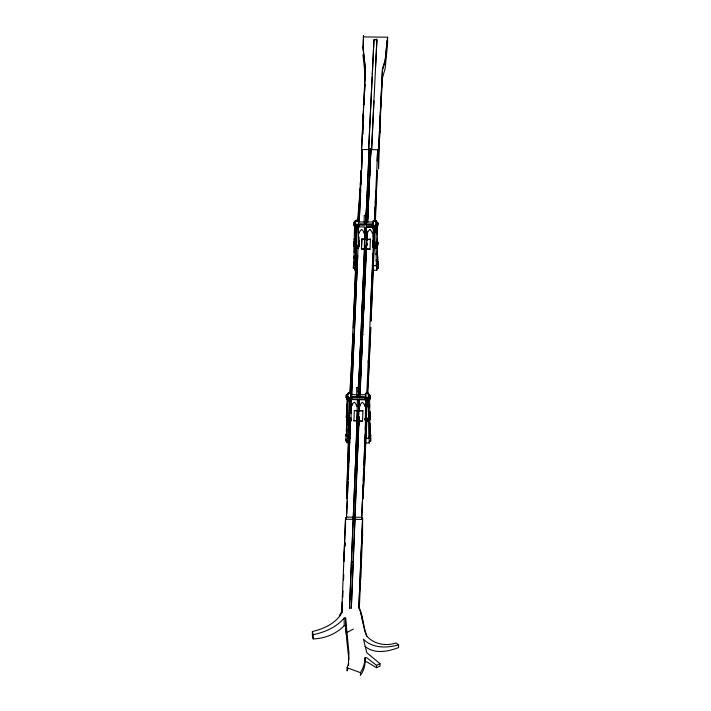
<?xml version="1.0" encoding="UTF-8"?>
<svg xmlns="http://www.w3.org/2000/svg" width="711" height="711" viewBox="0 0 711 711"><rect width="100%" height="100%" fill="white"/><g stroke="black" fill="none" stroke-linecap="round" stroke-linejoin="round"><path stroke-width="1.07" d="M346.604 515.999L346.47 519.243L345.546 519.234L341.893 608.038L342.346 611.887C336.552 623.112 324.163 628.764 312.396 631.528L312.396 636.016L313.213 638.913C324.705 638.567 336.116 634.034 344.186 625.751L345.582 625.716L346.293 634.701L346.293 628.151L346.657 639.393L348.897 659.524M313.213 638.913L313.213 634.71L312.396 631.528M341.893 612.331L341.893 608.038M342.213 605.95L342.213 609.451L342.364 606.083M344.186 625.751L344.195 618.063L345.582 618.019L348.959 653.098L348.399 663.923L347.066 667.753L347.066 670.971L348.07 668.34M345.582 625.716L345.582 618.019M361.49 168.765L361.517 150.039L365.418 68.709L362.966 46.562M362.379 502.126L361.65 519.457L361.65 518.088L362.574 518.106L362.583 535.579L359.304 608.349M369.125 149.621L362.432 149.523L362.432 151.656M362.841 134.37L362.948 123.91M364.903 239.607L364.903 227.529A361.179 7.359 -89.2 0 1 361.579 321.283M366.467 235.234L366.467 231.937M365.01 646.477C374.786 654.244 387.93 651.694 398.604 647.579L398.604 644.877C386.926 648.148 372.475 648.601 363.437 639.162L366.84 652.769L380.038 663.701L380.038 666.163L376.546 667.727L376.546 665.363L366.778 657.755L365.09 657.782L364.894 660.315A75.953 46.064 -0.1 0 1 361.703 670.446L360.459 672.659L360.459 675.45L361.703 673.424A76.255 42.216 -0.1 0 0 364.894 664.154L365.09 657.782M370.92 149.648L377.621 149.745L377.621 151.87M387.104 42.056L387.104 40.66L385.184 59.706L382.447 68.914L378.545 150.27L378.519 169.014L379.985 123.963L382.447 77.961L385.184 68.363L387.593 43.478L387.593 37.212L363.499 36.91M366.68 232.897L366.663 241.544L367 234.266M350.834 397.165L350.834 395.911M362.441 150.696L362.334 153.7M362.681 134.272L362.832 125.625M379.621 137.294L379.887 123.243M359.091 410.585L362.948 410.691L362.503 421.196L353.927 420.583L357.393 421.063L357.517 420.023L357.331 421.081M356.975 410.531L354.362 410.46L356.966 410.914M370.467 239.145L366.6 239.438C366.218 237.776 367.329 240.753 370.467 239.145L370.031 249.259L361.446 249.028L361.881 238.914L365.356 239.012M361.446 249.028L361.881 238.914M358.637 421.099L362.503 421.196M364.921 249.117L361.455 248.637M366.121 249.126C366.165 246.637 366.343 250.183 366.165 248.761L370.031 249.259M362.948 410.691L359.091 410.976M348.337 393.156L351.021 393.192L348.337 393.014L348.266 394.729L346.977 394.712L346.915 396.338L348.203 396.205L348.132 398.071L350.807 398.107L350.745 396.605L357.624 396.702L357.713 394.738L350.834 394.641L350.683 398.631L348.257 398.595L348.266 398M355.669 225.191L358.344 225.369L358.291 223.867L365.161 223.965L365.25 222.01M357.606 397.947L357.624 396.702M358.886 397.964L358.993 394.765L364.814 394.703L365.863 394.863L365.73 398.844L368.147 398.88L368.227 397.156L369.516 397.173L369.702 395.032L368.414 395.023L368.485 393.299L365.81 393.263L365.596 398.32L368.271 398.364L368.342 396.498L369.64 396.667L369.702 395.032M366.432 225.227L366.441 224.578L373.319 224.676L373.319 224.081L372.262 223.921L366.441 223.983L366.529 222.028L372.351 221.965L373.399 222.125L373.266 226.107L375.684 226.142L375.692 225.547L373.266 225.52L373.266 226.107L375.692 226.142M365.765 398.062L365.783 396.818L358.904 396.72M373.302 225.325L373.319 224.676M375.426 221.085L377.15 170.347A361.49 5.244 -89.4 0 1 374.866 221.21M355.091 516.106L351.305 608.092L349.51 608.065L357.544 412.656M356.495 441.469L357.446 411.527M351.305 608.092L359.162 416.922M358.015 442.58L358.984 399.982M344.026 561.255L344.471 550.474M349.51 608.065L357.686 412.682M362.574 518.106L358.851 606.776C363.161 615.957 363.241 626.773 366.858 636.158C373.977 644.344 386.109 646.299 396.143 643.011L398.604 644.877M354.425 226.542L354.487 225.156M354.282 246.468L354.202 243.366M350.354 393.067L352.887 334.206A361.17 7.359 -89.2 0 1 349.643 393.476M350.612 418.032L346.461 519.234L346.47 517.875L345.546 517.866L343.848 560.455M350.887 411.651L351.163 405.128M351.572 395.343L358.077 246.273M346.692 513.84L347.244 500.891M347.421 496.571L348.052 481.454M348.15 479.294L348.737 465.252M348.825 463.092L349.457 448.019M349.545 445.877L350.185 430.857M350.221 429.506L350.612 420.165M351.767 393.467L353.038 363.348M358.335 393.645L359.793 359.535M358.477 394.054L359.944 359.535M354.816 517.244L359.011 417.144M359.393 407.563L359.526 404.532M359.944 394.756L366.467 245.117M359.419 410.691L359.668 404.532M360.068 395.467L361.588 359.562M358.886 425.48L359.233 417.179M360.228 392.179L360.575 385.629M361.65 519.457L365.81 418.068M362.557 497.86L363.099 484.795M363.285 480.592L363.783 468.549M363.916 465.474L364.503 451.458M364.636 448.241L365.223 434.288M365.41 430.004L365.801 420.388M366.858 393.387L368.271 360.326M367.88 393.325L370.404 334.454M369.667 399.733L369.729 397.671L369.524 399.653M369.871 417.677L369.809 419.526L369.871 417.864M347.555 393.69L347.483 395.138L346.195 395.112L346.088 397.778L347.377 397.52C345.573 400.915 353.456 400.871 351.678 397.36M359.384 221.014L355.1 220.677L355.02 222.401L353.731 222.383L353.625 225.04L354.922 224.783C353.109 228.178 360.984 228.133 359.215 224.623M354.425 226.658L354.487 224.738L354.425 226.116M355.882 220.277L358.557 220.454L355.882 220.277L355.802 221.992L354.513 221.974L354.451 223.601L355.74 223.467L355.669 225.191L358.344 225.227M347.039 399.324L347.092 397.547M354.576 226.596L354.629 224.694M358.433 220.526L356.007 220.49L356.007 221.085L358.433 221.121L358.557 220.312L358.22 225.894L355.802 225.858L355.873 224.134L354.585 224.116L354.638 222.188M346.533 414.806L346.426 418.024L347.875 417.952M354.22 241.962L353.962 245.286L355.189 245.073M354.291 242.06L354.354 246.246M349.928 442.704L347.039 442.66L347.119 440.936L345.822 440.918L345.901 439.14M346.737 419.188L346.817 417.339M353.358 268.18L353.731 261.284L353.367 268.18L354.656 268.198L354.585 269.922L357.455 269.967M354.282 246.45L354.354 244.788M354.354 246.424L354.416 244.646M350.425 438.065L347.537 438.02L347.608 436.296L346.319 436.278L346.399 434.145M356.984 265.319L355.065 265.292L355.145 263.568L353.856 263.541L353.945 261.408M350.834 400.764L348.106 400.72L348.177 398.871L346.879 398.987M348.248 400.524L348.328 398.8L347.03 398.782M348.257 398.595L348.337 396.871L347.039 396.854L347.039 396.258M355.713 226.134L355.642 227.982M347.652 417.81L347.652 419.766L351.27 419.819M355.793 227.778L355.864 226.054M347.679 419.063L347.679 418.539L351.252 418.583L351.252 419.117L347.67 419.063L347.741 417.339L346.453 417.321M355.127 246.495C358.513 249.623 360.45 244.682 359.108 241.331M355.109 245.846L358.859 245.713L358.779 246.379L355.198 246.326L355.278 244.602L353.989 244.584L353.9 243.917M348.043 420.716L347.937 416.459L346.684 416.424M355.349 246.761L355.562 247.979L358.433 248.023L358.655 246.993M358.451 226.809L358.637 245.571L355.358 245.526L355.473 243.775L354.22 243.784L354.434 238.496L354.22 239.34M355.571 247.979L355.651 246.255M352.718 334.259L353.296 320.812M353.34 327.94L353.651 320.785M351.021 393.05L350.807 397.964L348.132 397.929M358.291 226.818L365.161 227.013M341.911 609.087L342.213 602.084M353.091 362.619L356.495 283.92M356.646 280.916L357.775 255.409M351.758 395.414L351.838 393.476L347.555 393.414M351.323 413.127L351.101 405.439M350.745 399.173L350.754 405.857L351.696 405.874L351.785 403.928M358.868 240.362L358.868 237.687M358.779 246.379L359.117 240.176L358.646 240.176M353.918 420.974L354.362 410.46M365.161 228.409L365.161 233.217L364.219 233.208L364.299 231.262M359.775 360.21L364.77 246.37M359.89 360.406L364.903 245.091M358.904 399.671L364.796 399.858M366.663 240.976L367.045 232.408M361.446 360.424L366.716 243.091M366.805 240.967L367.187 232.693M366.014 260.813L366.263 255.285M366.974 245.304L367.054 243.34M366.441 231.315L366.441 233.244L367.391 233.252L367.48 231.306M367.027 245.206L367.205 242.806M364.859 397.547C362.806 401.004 370.671 401.28 369.133 397.831L370.422 398.124L370.529 395.467L369.231 395.449L369.311 394.001M372.44 223.841C369.489 227.858 378.012 229.031 376.67 225.094L377.959 225.396L378.065 222.73L376.768 222.712L376.848 221.263M365.783 406.079L364.832 406.061L364.921 404.115M375.817 223.094L376.021 220.561L373.346 220.526L373.133 225.591L375.808 225.627L375.888 223.761L377.177 223.929L377.239 222.294L375.95 222.285M372.653 247.277L372.813 240.38M377.203 226.445L377.47 244.131L376.181 244.104L376.101 245.819L372.831 245.775L373.319 227.129L366.441 227.102M372.795 245.393L372.875 243.429M370.475 309.481L373.266 246.495M368.271 362.841L372.324 269.762M372.466 266.714L373.053 253.258M370.991 321.008L374.324 244.771L374.324 227.2A361.179 7.359 -89.2 0 1 370.991 320.954M370.591 334.49L370.902 327.309M368.28 395.831L368.351 393.512M373.106 228.24L375.835 228.275L375.915 226.427M375.977 246.548L376.386 265.594L372.546 265.541L372.84 256.822M369.524 399.235L369.578 397.751M375.764 224.418L377.052 224.436L377.114 222.507L377.106 223.112M368.707 419.366L368.707 418.841L365.125 418.788L365.125 419.312L368.707 419.366L368.787 417.641L370.075 417.659L370.164 415.144M373.968 248.29L375.977 248.317L376.323 244.904M377.061 226.498L377.265 224.943L377.203 226.987M365.107 420.014L368.725 420.068L368.867 418.121M369.667 399.724L369.729 398.098L369.524 398.951M373.559 247.295L376.27 247.33L376.412 245.384L377.639 245.633L377.799 242.167L377.701 242.94M364.992 438.278L368.84 438.332L368.92 436.607L370.209 436.625L369.8 423.116M368.378 399.795L368.565 418.557L368.645 416.833L369.933 416.85L369.782 411.562L370.013 412.416M376.377 265.594L376.457 263.87L377.745 263.888L377.337 250.37M377.274 246.753L377.577 243.695M377.47 242.398L377.39 244.113L376.146 244.077M377.337 246.788L377.328 238.834M368.662 418.255L370.102 418.37L370.253 414.904L370.164 415.677M377.799 242.362L377.79 245.028M369.302 442.989L369.045 438.456L364.77 438.394L364.503 439.709L364.503 442.917L369.311 442.98L369.382 441.264L370.671 441.282L370.529 434.377L370.68 441.282M373.017 270.198L376.857 270.251L376.919 268.527L378.208 268.545L378.332 265.87M378.323 265.87L378.065 261.63L378.216 268.545M359.162 222.081L362.432 149.523M359.295 221.157L359.411 218.801M359.508 216.597L360.122 202.715M360.201 201.133L360.69 190.121M360.948 184.673L361.384 174.888M361.623 169.449L362.255 155.62M342.755 597.427L343.049 590.948M343.537 580.132L343.777 574.728M345.066 546.172L345.217 542.928M367.196 192.432L369.125 148.786L369.125 149.47L370.929 149.506L370.929 148.812L367.471 222.356M365.872 221.228L369.276 148.786L369.276 149.479M366.067 220.543L367.356 191.828M370.289 160.162L370.786 149.399M368.858 191.437L370.778 148.812L370.778 149.497M367.623 222.356L370.929 149.506M376.341 39.016L376.306 39.78M377.106 160.997L377.621 149.745M374.395 221.272L377.621 151.719M374.697 216.811L375.141 206.874M375.337 202.457L375.684 194.725M363.303 47.353L363.499 35.55L362.966 47.921L365.418 70.069L361.517 151.47L362.432 151.479L362.432 150.048L361.517 150.039M363.668 115.36L363.419 120.781L363.419 114.204L363.054 121.759M364.174 104.526L364.37 100.198M364.77 91.586L365.107 84.44M368.707 149.452L372.191 76.744M366.627 209.176L366.058 221.201M367.569 222.312L368.245 208.101M371.649 149.443L373.959 100.9M378.545 151.719L382.447 70.309L385.184 61.102L387.593 37.212M379.878 133.17L379.976 130.94M372.297 74.548L373.986 39.745L376.919 39.789L371.551 149.417L368.609 149.372L373.986 39.727M375.461 68.452L376.919 39.772M367.036 417.588L362.957 499.158A361.632 9.172 -89 0 0 367.054 399.724L367.072 407.065M358.308 220.837L360.148 188.086M360.326 184.913L361.161 170.116A361.49 8.719 -89 0 1 357.375 220.961M348.559 665.38L348.71 663.301M354.158 252.725L354.282 246.282M346.817 424.369L346.613 425.462L346.737 419.019M373.053 235.856L373.257 234.781M365.721 407.51L365.285 418.512L368.529 418.503L368.609 416.762L369.862 416.762M354.14 241.153L354.629 225.236M346.604 413.891L347.092 397.973M377.852 223.121L377.754 225.271M376.119 247.241L375.906 248.272L374.004 248.246M377.274 246.575L377.488 245.535L376.199 245.517M368.831 438.332L368.582 419.979M369.951 418.272L369.738 419.312L368.44 419.286M346.879 417.561L346.319 431.861M346.692 423.658L346.888 422.787M359.046 241.624L359.197 240.851M377.719 243.624L377.879 242.842M347.092 404.186L346.604 416.522L347.892 416.539M345.937 435.043L346.195 434.021L345.822 440.927M365.73 409.794L365.516 410.629L365.783 399.866M353.856 259.124L354.416 244.824M358.842 227.04L355.056 226.667L358.922 226.72M375.923 227.058L376.101 245.819M350.914 399.538L351.101 418.308L347.857 418.21M351.305 399.778L347.519 399.404L357.624 399.751M353.945 256.982L354.229 256.164L353.847 263.55M346.399 429.72L346.692 428.902L346.31 436.287M344.195 618.063C336.321 627.324 324.856 632.203 313.213 634.71M369.88 229.626L369.578 229.849A7.892 6.443 2.5 0 0 367.427 233.261M346.63 632.621L353.394 629.084M376.546 665.363L380.038 663.701M365.099 661.843L366.787 661.808L376.546 667.727M373.257 228.035L375.692 228.071M373.257 228.16L375.692 228.195M373.257 228.453L375.692 228.489M373.257 228.578L375.692 228.613M378.545 150.27L377.532 150.252L377.532 151.656L378.545 151.665M376.021 220.703L373.346 220.526M375.897 220.774L373.471 220.748L373.471 221.334M358.371 221.903L364.192 221.992M358.291 224.463L365.161 224.56M358.273 224.969L365.143 225.209M366.432 225.085L373.302 225.183M375.808 225.485L373.133 225.44L375.808 225.627M354.842 226.507L359.126 226.569M366.441 226.64L376.59 226.818M366.441 226.685L376.395 226.969L372.528 226.916M358.371 227.893L355.642 227.858L358.371 228.027M373.106 228.107L375.835 228.142M358.371 228.32L355.642 228.275L358.371 228.444M372.368 233.324L373.319 233.341M354.14 243.784L355.429 243.802M376.048 244.975L377.612 244.922L377.612 244.397M355.411 245.224L354.122 245.197L354.354 246.237M355.402 245.446L358.646 245.491M372.831 245.695L376.075 245.748M372.591 245.908L376.341 246.157L372.582 245.908M358.859 245.899L355.118 245.846L355.198 246.326M377.265 246.566L372.68 246.575L372.671 246.05M355.029 246.841L358.859 246.859M372.591 247.055L376.341 247.108M355.5 248.192L358.433 248.201M374.004 248.423L375.977 248.495M356.975 265.434L354.851 265.407L354.576 269.922M372.324 265.665L376.59 265.718L376.857 270.251M350.745 397.191L357.624 397.298M358.904 397.316L365.783 397.413M350.736 397.707L357.606 397.805M358.886 397.822L365.765 397.92M365.596 398.178L368.271 398.222M368.369 399.164L369.667 399.191M347.306 399.235L357.624 399.351M369.053 399.555L358.904 399.226L358.904 405.972L359.855 405.99M348.097 400.604L350.834 400.64M350.834 401.057L348.106 401.013L350.834 401.182M356.673 405.945L357.624 405.954M349.377 412.887L351.572 412.913L351.483 413.686M357.038 417.695L358.264 417.713M357.038 417.908L358.264 417.926M357.1 418.006L358.264 418.024M346.817 418.975L346.586 417.935L346.808 418.983L348.106 418.992M350.443 419.197L347.501 419.579L351.341 419.588M364.956 419.41L368.876 419.89L364.956 419.837M365.036 419.792L368.796 419.846M347.803 419.677L351.127 419.73M350.967 420.796L347.955 420.752L350.967 420.974L348.043 420.894L347.537 438.02M368.36 421.01L365.427 421.01L365.294 429.56M365.498 421.143L368.36 421.188M365.427 421.188L368.44 421.223M350.523 438.189L347.315 438.145L347.048 442.66M369.498 438.589L370.786 438.607M361.65 517.324L346.461 517.101L346.461 519.234M345.546 519.226L362.574 519.474L358.851 608.101C363.543 616.757 362.272 627.386 366.858 636.158M351.341 562.134L353.136 562.161M349.874 598.689L351.669 598.715M361.872 239.314L365.347 239.403M354.238 519.35L354.807 519.368M347.066 667.753L360.459 672.659M377.541 256.511L377.834 257.338M369.996 429.248L370.298 430.075M373.026 227.013L373.257 227.867M355.553 226.765L355.358 245.526M365.481 399.751L365.721 400.604M348.017 399.502L347.821 418.264M346.799 397.769L347.039 398.613M358.637 236.843L358.868 237.687M351.101 409.58L351.323 410.425M378.056 261.639L378.323 262.67M370.52 434.377L370.786 435.399M377.337 245.153L377.745 263.897M376.101 260.022L376.386 261.168M369.8 417.89L370.209 436.634M377.461 258.315L377.745 259.471M369.924 431.044L370.209 432.199M377.114 231.777L377.328 232.621M375.897 230.035L376.101 232.959M369.578 404.497L369.933 416.859M365.258 419.934L365.498 420.965M353.989 242.966L353.909 242.495L353.811 245.108L353.989 241.82L354.078 242.602M360.948 613.771L362.841 622.996M375.888 242.104L376.11 243.198M369.72 413.135L369.933 414.229M358.424 241.856L358.637 242.949M376.59 265.718L376.848 267.043M377.061 233.119L377.257 234.203L377.265 225.485M369.72 406.932L369.578 397.876M377.265 251.961L377.461 253.063M375.906 253.667L376.101 254.769M341.893 606.714L342.346 610.553L339.654 615.086L339.654 616.41M362.966 54.649L365.187 75.517M380.465 111.076L380.509 118.586M363.41 113.458L363.454 120.772M361.41 549.967L361.419 561.388M360.877 559.059L360.877 560.703M360.681 567.023L360.681 577.661M349.536 406.834L349.528 399.466A361.632 6.621 -89.3 0 1 346.577 498.891L349.545 408.932M345.546 517.857L345.555 527.829M344.017 557.886L344.017 561.006M377.052 223.849L377.052 224.454M376.252 246.104L376.252 246.628M376.021 220.561L375.888 221.37M370.342 416.006L370.244 417.766M369.569 395.245L369.569 395.849M369.516 396.587L369.516 397.182M368.485 393.299L365.81 393.263M368.147 398.284L368.147 398.88M365.721 398.249L365.73 398.844M365.294 413.109L365.374 413.882M358.504 248.237L355.5 248.023L355.065 265.292M358.282 226.445L358.291 233.119L359.233 233.137A7.768 6.346 2.5 0 1 361.695 229.484L362.032 229.742A7.892 6.443 2.5 0 1 364.183 233.208M358.22 225.298L358.22 225.894M357.624 411.287L357.624 413.482M355.793 225.263L355.802 225.858M354.958 517.226L354.958 519.359M354.585 223.521L354.585 224.125M353.163 517.199L353.163 519.332M350.887 393.263L350.887 393.85M350.896 395.609L350.896 396.187M350.683 398.036L350.683 398.631M348.346 393.005L348.461 393.823M347.101 395.52L347.101 394.916L346.888 399.271M346.541 415.34L346.453 414.566L346.275 417.419M346.453 416.797L346.444 417.33M356.629 405.945A7.768 6.346 2.5 0 0 354.22 402.222L353.882 402.47A7.892 6.443 2.5 0 0 351.732 405.874M357.42 399.982A361.632 7.074 -89.2 0 1 355.349 470.087M358.984 400A361.632 7.074 -89.2 0 1 356.904 470.104M368.973 191.97A361.49 7.368 -89.2 0 1 366.956 220.757M367.303 193.961A361.49 7.368 -89.2 0 1 365.925 214.775M366.467 227.573A361.179 7.359 -89.2 0 1 363.134 321.301M359.899 405.999A7.768 6.346 2.5 0 1 362.317 402.337M362.672 402.577A7.892 6.443 2.5 0 1 364.796 406.07M360.957 335.619A361.17 7.359 -89.2 0 1 357.953 391.885M370.404 334.41A361.17 7.359 -89.2 0 1 367.16 393.725M362.512 335.636A361.17 7.359 -89.2 0 1 359.446 392.765M369.916 229.609A7.768 6.346 2.5 0 1 372.324 233.332M344.657 542.777L344.657 546.057L344.657 542.777M356.691 387.575L356.691 395.343L358.406 395.618L358.415 387.851L356.691 387.575M356.798 226.951L356.798 244.513L353.465 320.759A361.179 7.359 -89.2 0 0 356.798 226.978M346.399 395.503L346.39 397.982L346.399 395.512M370.227 396.267L370.138 398.329L370.227 396.276M354.629 231.448L354.434 232.293L354.629 231.439M368.849 399.706L364.983 399.653L368.849 399.706M358.895 420.05L358.708 421.099L358.895 420.05M365.943 215.211L364.201 215.46L364.21 222.996L365.952 222.747L365.943 215.211M368.831 159.122L368.529 160.073L368.831 159.122M370.484 159.148L370.182 160.099L370.484 159.148M368.191 174.408L367.88 175.359L368.191 174.408M369.836 174.435L369.533 175.386L369.836 174.435M367.783 183.394L367.48 184.345L367.783 183.394M369.436 183.42L369.133 184.362L369.436 183.42M375.835 228.569L373.106 228.658L375.835 228.569M376.412 246.726L372.502 247.099L376.412 246.726M362.77 296.043L362.468 296.994L362.77 296.043M364.423 296.069L364.121 297.02L364.423 296.069M362.237 308.094L361.935 309.045L362.237 308.094M363.89 308.121L363.588 309.072L363.89 308.121M361.099 334.241L360.797 335.192L361.099 334.241M362.752 334.259L362.45 335.21L362.752 334.259M360.033 358.957L359.73 359.908L360.033 358.957M361.686 358.984L361.384 359.926L361.686 358.984M368.298 400.897L365.57 400.977L368.298 400.888M368.298 401.306L365.57 401.395L368.298 401.306M351.341 418.441L347.59 418.583L351.341 418.441M368.787 418.699L365.036 418.832L368.787 418.699M364.912 248.246L364.912 249.197L364.912 248.246M354.576 225.876L354.336 225.023L354.576 225.885"/></g></svg>
